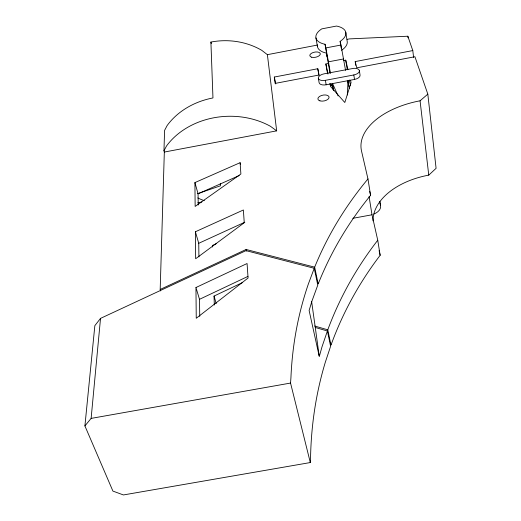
<?xml version="1.0" encoding="UTF-8"?>
<svg xmlns="http://www.w3.org/2000/svg" width="521" height="521" viewBox="0 0 521 521"><rect width="100%" height="100%" fill="white"/><g stroke="black" fill="none" stroke-linecap="round" stroke-linejoin="round"><path stroke-width="0.78" d="M164.33 152.054L163.959 150.803L164.59 130.387L167.137 125.541A71.051 59.023 -2.6 0 1 212.965 97.948L210.907 42.071A65.6 56.607 -1.9 0 1 261.75 50.322L267.384 54.672L276.671 130.856L164.33 152.054L160.181 289.461L160.663 290.92M327.403 330.991L322.004 346.843L319.282 356.566L309.116 310.483L312.033 300.845L317.777 285.117L314.241 268.289L245.997 250.64L100.527 318.383L94.848 325.645L84.91 425.924L112.914 491.095L123.418 494.95L310.308 462.55L310.568 457.093A929.008 555.568 22.8 0 1 325.332 362.193L330.614 346.27L327.403 330.991L315.277 327.462L311.61 301.457M347.318 95.004L348.008 80.664L354.514 79.433A6.519 3.328 -9.7 0 0 360.044 74.985L359.366 70.517M310.308 462.55L290.549 383.065L290.933 377.66A1030.121 574.663 19.6 0 1 308.373 283.952L314.241 268.289M84.91 425.924L91.123 418.396L100.527 318.383M163.959 150.803L166.583 145.887A72.986 59.791 -2.7 0 1 270.412 126.271L276.671 130.856M373.016 220.878A68.896 42.364 -6.2 0 1 428.763 175.128L436.09 168.322L427.819 94.132L414.918 56.73L356.774 67.821L355.198 61.582L412.795 50.576L413.602 57.421M367.976 178.924A1030.121 574.663 19.6 0 0 314.664 267.169L318.181 283.984A1007.054 570.86 20.3 0 1 370.587 195.336L367.963 178.924L361.541 151.123A72.64 40.677 -7 0 1 420.063 100.8L427.819 94.132M199.738 316.377L199.504 299.315L247.931 276.404M214.313 305.013L214.04 296.065L242.695 282.486M195.948 287.52L247.071 263.522L248.074 278.019L196.248 318.272L195.948 287.52L199.504 299.315M160.181 289.461L246.101 249.481L314.658 267.162M216.176 243.743L212.529 245.417L212.575 247.006M198.924 256.846L198.742 243.294L244.818 222.213M195.395 231.767L243.372 209.989L244.251 222.741L195.662 258.735L195.395 231.767L198.742 243.294M198.214 205.02L198.065 193.825L239.198 175.57M240.103 162.689L240.884 173.994L195.147 206.433L194.913 182.591L240.103 162.689L240.474 164.193M197.433 193.708L220.416 185.828L220.311 183.418M267.384 54.672L317.589 45.021M347.077 39.355L349.467 38.893L407.845 36.223L412.795 50.576M340.968 45.04L340.115 41.393A21.608 10.342 -10.5 0 0 336.507 26.05L321.776 28.87A21.635 10.342 -10.1 0 0 325.039 44.265L325.84 47.925L340.968 45.04L345.566 70.4M327.527 73.487L325.866 63.972L328.25 63.516M343.339 60.625L345.723 60.169L347.937 69.436M274.313 77.043L317.79 68.733L319.015 75.031L275.127 83.406L274.313 77.043L275.759 83.94M330.418 73.22L328.432 61.823L343.58 58.951M318.324 78.3A6.519 3.308 -10.5 0 0 325.378 80.332L353.818 74.959A6.539 3.315 -9.7 0 0 359.418 70.941A6.539 3.315 -9.7 0 0 353.844 68.316L324.082 73.839A6.519 3.308 -10.5 0 0 318.324 78.3L319.126 82.715A6.499 3.321 -10.5 0 0 326.159 84.786L348.008 80.664L349.278 88.59M197.843 202.747L201.822 202.005M352.821 218.319L372.007 214.789L377.751 240.24L380.154 255.297A928.982 555.549 22.8 0 0 330.985 345.13L327.781 329.819A947.751 559.606 22.1 0 1 377.751 240.24M91.123 418.396L290.549 383.065M330.047 73.168L326.543 53.155L324.14 52.51A21.517 10.427 -10 0 1 317.406 45.197M314.606 326.009L327.781 329.819M338.116 95.955L332.58 83.575L333.798 90.693M214.04 296.065L216.215 303.561M194.913 182.591L198.065 193.825M246.101 249.481L246.505 251.05M348.334 81.843L348.588 82.709L348.406 80.905M348.315 83.914L348.699 85.451M348.302 83.861L348.699 85.431M210.907 42.071L211.285 43.614M379.594 201.627L380.532 205.548A12.354 7.496 -9.2 0 1 373.883 214.059M350.516 80.247L351.069 82.565L344.817 102.507L330.535 86.466L329.891 83.367M349.278 79.987L350.574 85.457M347.715 81.152L348.894 86.219M369.695 191.454L370.587 195.336M379.099 250.601L380.154 255.297M332.203 84.884L332.418 85.757L332.17 83.972M325.866 63.972L327.963 74.054M330.757 84.115L331.167 85.998L330.92 84.213M332.3 85.665L333.043 89.501M325.84 47.925L328.432 61.823M317.79 68.733L318.937 75.089M325.378 80.332L326.159 84.786M315.934 37.896L317.484 46.708M325.039 44.265L326.543 53.155M345.723 60.169L347.266 69.723M340.115 41.393L341.196 48.075M369.076 196.586L372.007 214.789M345.755 32.204L347.149 41.055A21.491 10.427 -10.4 0 1 341.555 50.296M355.198 61.582L355.784 65.353M353.818 74.959L354.514 79.433M379.913 201.536L380.532 205.548M315.277 327.462L319.171 355.778M407.845 36.223L408.041 37.831M420.063 100.8L428.763 175.128M327.247 57.069A7.502 3.699 -10.3 0 1 326.849 55.2M204.375 200.702A58.085 48.232 -2.6 0 1 197.804 197.947M311.727 57.232A5.334 2.618 -10.8 0 0 320.259 54.379A5.334 2.618 -10.8 0 0 313.212 52.478A5.334 2.618 -10.8 0 0 311.727 57.232M319.953 100.859A5.685 2.976 -10.6 0 0 329.031 97.753A5.685 2.976 -10.6 0 0 321.47 95.499A5.685 2.976 -10.6 0 0 319.953 100.859"/></g></svg>
